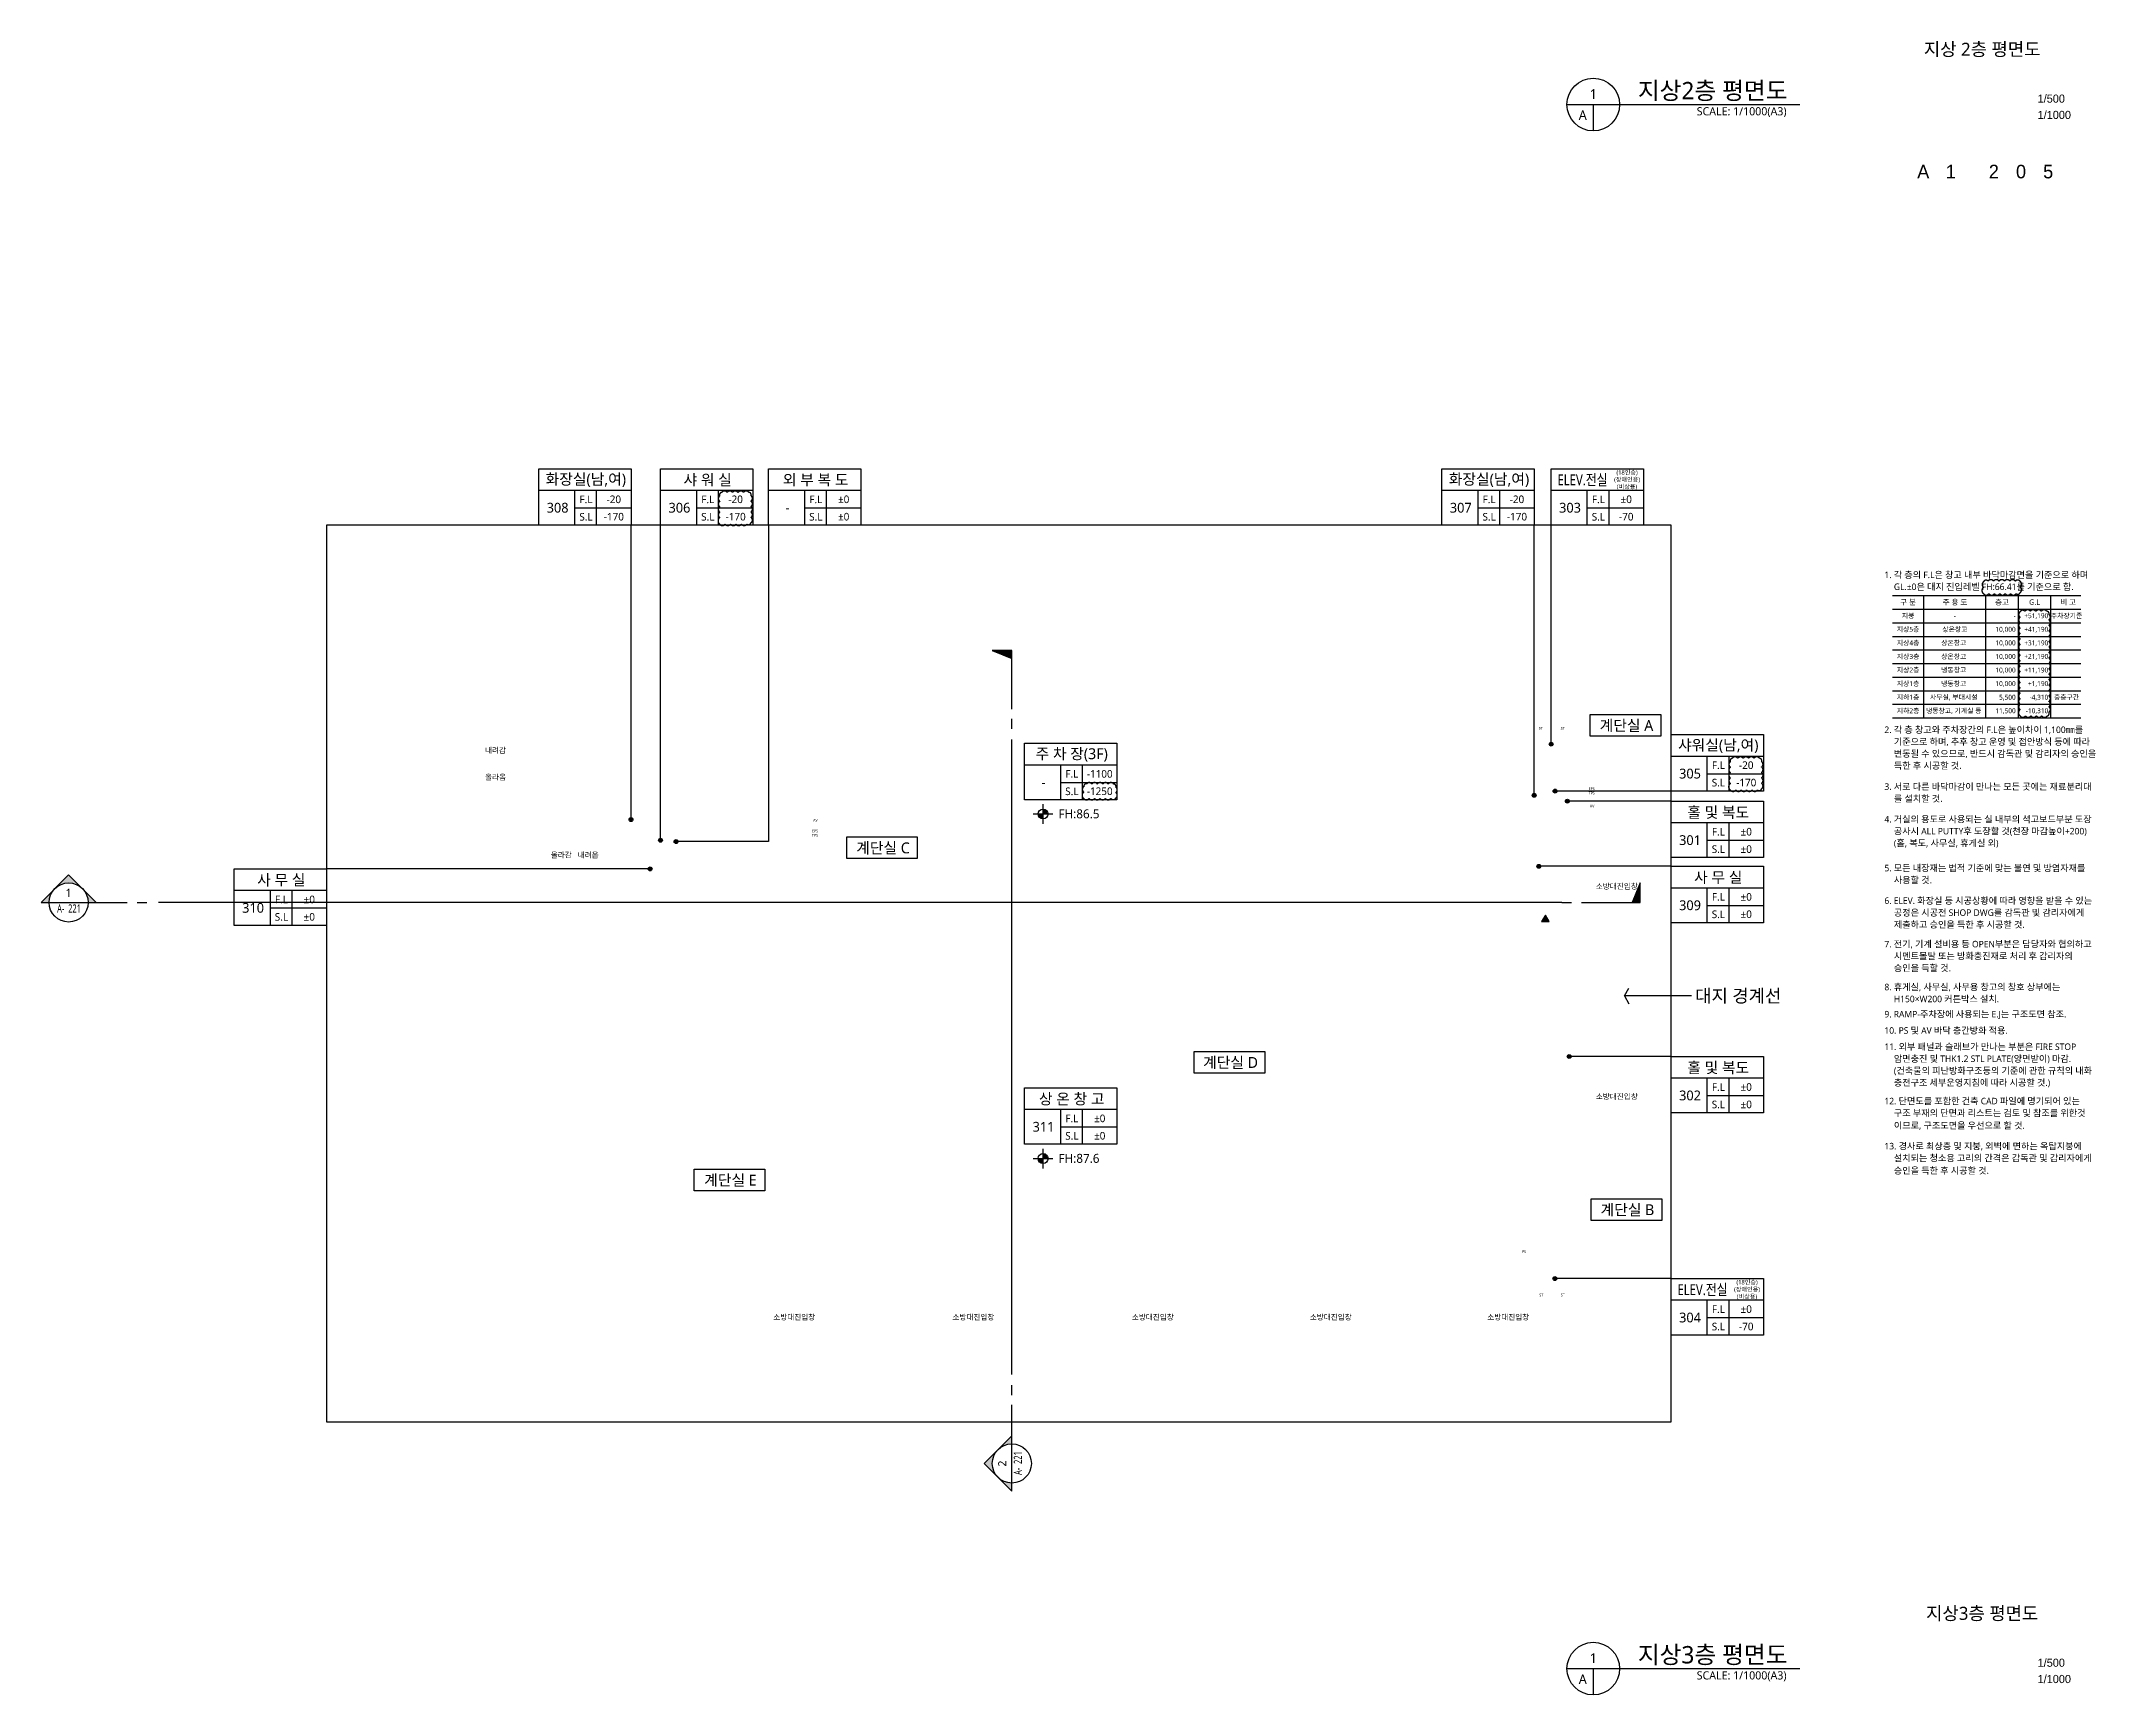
# Model space of a CAD drawing. Header units: millimetres. Extents: x 44005917 to 45882162, y -1242106 to 1898904.
# Drawn here: x 44064527 to 44442040, y -81334 to 223220 of the extents above; entities that cross this region are included whole.
import ezdxf
from ezdxf.enums import TextEntityAlignment as Align

# ---------------------------------------------------------------- set-up
doc = ezdxf.new("R2010")
doc.units = ezdxf.units.MM
doc.header["$LTSCALE"] = 1000
doc.header["$MEASUREMENT"] = 0
doc.linetypes.add('ACAD_ISO03W100', pattern=[30, 12, -18])
doc.layers.get('0').update_dxf_attribs({"linetype": 'CONTINUOUS'})
doc.layers.get('Defpoints').update_dxf_attribs({"color": 171, "linetype": 'CONTINUOUS'})
for name, color, linetype in [('LED', 7, 'CONTINUOUS'), ('SYM', 7, 'CONTINUOUS'), ('SYMBOL', 7, 'CONTINUOUS'), ('TEXT', 3, 'CONTINUOUS'), ('TEXT(MIN)', 7, 'CONTINUOUS'), ('TEXT(노트)', 7, 'CONTINUOUS'), ('TEXT(실명)', 3, 'CONTINUOUS'), ('TEXT-TITLE', 6, 'CONTINUOUS'), ('TEXT-기입', 6, 'CONTINUOUS'), ('TITLE', 7, 'CONTINUOUS')]:
    doc.layers.add(name, color=color, linetype=linetype)
doc.layers.add('VE변경사항적용-20220616', color=10, linetype='CONTINUOUS', plot=False)
doc.styles.add('CGS', font='cgse', dxfattribs={"bigfont": 'cgs'})
doc.styles.add('나눔바른고딕', font='NanumBarunGothic.ttf')

# ---------------------------------------------------------------- blocks, each defined once
blk = doc.blocks.new('A$C04b5f2bb')
at = {"layer": 'SYM', "ltscale": 10000}
h = blk.add_hatch(color=256, dxfattribs=at)
h.dxf.hatch_style = 1
h.paths.add_polyline_path([(2000, 0), (0, 0), (1000, 1732)])
blk.add_lwpolyline([(2000, 0), (0, 0), (1000, 1732), (2000, 0)], dxfattribs=at)
blk = doc.blocks.new('A$C31C7260E')
at = {"layer": 'TITLE'}
for points in [[(0, 0), (0, 4000), (13000, 4000), (13000, 0)], [(13000, 0), (0, 0)]]:
    blk.add_lwpolyline(points, dxfattribs=at)
blk = doc.blocks.new('A$C51E23882')
at = {"layer": 'TITLE'}
blk.add_lwpolyline([(8500, 0), (0, 0), (0, 5200), (8500, 5200)], close=True, dxfattribs=at)
for points in [[(8500, 3200), (0, 3200)], [(3300, 3200), (3300, 0)], [(5300, 3200), (5300, 0)], [(3300, 1600), (8500, 1600)]]:
    blk.add_lwpolyline(points, dxfattribs=at)
at = {"layer": 'TITLE', "style": '나눔바른고딕'}
for s, p in [('F.L', (4352, 2378)), ('S.L', (4352, 778))]:
    blk.add_text(s, height=700, dxfattribs=at).set_placement(p, align=Align.MIDDLE)
blk = doc.blocks.new('JKLFJSKLGDFG')
at = {"layer": 'LED'}
h = blk.add_hatch(color=256, dxfattribs=at)
h.dxf.hatch_style = 1
edge = h.paths.add_edge_path()
edge.add_arc((42679437, 93746), 360, 180, 540, ccw=False)
h = blk.add_hatch(color=256, dxfattribs=at)
h.dxf.hatch_style = 1
edge = h.paths.add_edge_path()
edge.add_arc((42676308, 84329), 360, 180, 540, ccw=False)
h = blk.add_hatch(color=256, dxfattribs=at)
h.dxf.hatch_style = 1
edge = h.paths.add_edge_path()
edge.add_arc((42680162, 85102), 360, 180, 540, ccw=False)
h = blk.add_hatch(color=256, dxfattribs=at)
h.dxf.hatch_style = 1
edge = h.paths.add_edge_path()
edge.add_arc((42682416, 83251), 360, 180, 540, ccw=False)
h = blk.add_hatch(color=256, dxfattribs=at)
h.dxf.hatch_style = 1
edge = h.paths.add_edge_path()
edge.add_arc((42509990, 79862), 360, 180, 540, ccw=False)
h = blk.add_hatch(color=256, dxfattribs=at)
h.dxf.hatch_style = 1
edge = h.paths.add_edge_path()
edge.add_arc((42515424, 76049), 360, 180, 540, ccw=False)
h = blk.add_hatch(color=256, dxfattribs=at)
h.dxf.hatch_style = 1
edge = h.paths.add_edge_path()
edge.add_arc((42518288, 75809), 360, 180, 540, ccw=False)
h = blk.add_hatch(color=256, dxfattribs=at)
h.dxf.hatch_style = 1
edge = h.paths.add_edge_path()
edge.add_arc((42513505, 70781), 360, 180, 540, ccw=False)
h = blk.add_hatch(color=256, dxfattribs=at)
h.dxf.hatch_style = 1
edge = h.paths.add_edge_path()
edge.add_arc((42677172, 71256), 360, 180, 540, ccw=False)
h = blk.add_hatch(color=256, dxfattribs=at)
h.dxf.hatch_style = 1
edge = h.paths.add_edge_path()
edge.add_arc((42682774, 36238), 360, 180, 540, ccw=False)
h = blk.add_hatch(color=256, dxfattribs=at)
h.dxf.hatch_style = 1
edge = h.paths.add_edge_path()
edge.add_arc((42680121, -4651), 360, 180, 540, ccw=False)
at = {"ltscale": 10000}
for points in [[(42509990, 79862), (42509990, 134057)], [(42515424, 76049), (42515424, 134057)], [(42535320, 134057), (42535320, 75809), (42518288, 75809)], [(42676308, 84329), (42676308, 134057)], [(42679431, 93659), (42679431, 134057)], [(42701529, 85102), (42680162, 85102)], [(42701529, 83251), (42682416, 83251)], [(42513505, 70781), (42453912, 70781)], [(42701529, 71256), (42677172, 71256)], [(42701529, 36238), (42682774, 36238)], [(42701529, -4651), (42680121, -4651)]]:
    blk.add_lwpolyline(points, dxfattribs=at)
at = {"layer": 'Defpoints', "ltscale": 10000}
blk.add_lwpolyline([(42453912, -31034), (42701529, -31034), (42701529, 134057), (42453912, 134057)], close=True, dxfattribs=at)
at = {"layer": 'LED'}
for centre in [(42679437, 93746), (42676308, 84329), (42680162, 85102), (42682416, 83251), (42509990, 79862), (42515424, 76049), (42518288, 75809), (42513505, 70781), (42677172, 71256), (42682774, 36238), (42680121, -4651)]:
    blk.add_circle(centre, 360, dxfattribs=at)
at = {"layer": 'VE변경사항적용-20220616', "linetype": 'ACAD_ISO03W100'}
for points in [[(42526323, 134263, 0.5205671), (42527323, 134263, 0.5205671), (42528323, 134263, 0.5205671), (42529323, 134263, 0.5205671), (42530323, 134263, 0.5205671), (42531323, 134263, 0.5205671), (42532092, 134495, 0.5205671), (42532092, 135495, 0.5205671), (42532092, 136495, 0.5205671), (42532092, 137495, 0.5205671), (42532092, 138495, 0.5205671), (42532092, 139495, 0.5205671), (42531692, 140095, 0.5205671), (42530692, 140095, 0.5205671), (42529692, 140095, 0.5205671), (42528692, 140095, 0.5205671), (42527692, 140095, 0.5205671), (42526692, 140095, 0.5205671), (42526323, 139463, 0.5205671), (42526323, 138463, 0.5205671), (42526323, 137463, 0.5205671), (42526323, 136463, 0.5205671), (42526323, 135463, 0.5205671)], [(42712428, 85308, 0.5205671), (42713428, 85308, 0.5205671), (42714428, 85308, 0.5205671), (42715428, 85308, 0.5205671), (42716428, 85308, 0.5205671), (42717428, 85308, 0.5205671), (42718197, 85539, 0.5205671), (42718197, 86539, 0.5205671), (42718197, 87539, 0.5205671), (42718197, 88539, 0.5205671), (42718197, 89539, 0.5205671), (42718197, 90539, 0.5205671), (42717797, 91139, 0.5205671), (42716797, 91139, 0.5205671), (42715797, 91139, 0.5205671), (42714797, 91139, 0.5205671), (42713797, 91139, 0.5205671), (42712797, 91139, 0.5205671), (42712428, 90508, 0.5205671), (42712428, 89508, 0.5205671), (42712428, 88508, 0.5205671), (42712428, 87508, 0.5205671), (42712428, 86508, 0.5205671)], [(42593351, 83759, 0.5205671), (42594351, 83759, 0.5205671), (42595351, 83759, 0.5205671), (42596351, 83759, 0.5205671), (42597351, 83759, 0.5205671), (42598351, 83759, 0.5205671), (42599282, 83828, 0.5205671), (42599282, 84828, 0.5205671), (42599282, 85828, 0.5205671), (42598863, 86409, 0.5205671), (42597863, 86409, 0.5205671), (42596863, 86409, 0.5205671), (42595863, 86409, 0.5205671), (42594863, 86409, 0.5205671), (42593863, 86409, 0.5205671), (42593351, 85921, 0.5205671), (42593351, 84921, 0.5205671)]]:
    blk.add_lwpolyline(points, format="xyb", close=True, dxfattribs=at)
at = {"xscale": 2, "yscale": 2, "zscale": 2}
for p in [(42492990, 134057), (42515424, 134057), (42535320, 134057), (42659308, 134057), (42679431, 134057), (42701529, 85102), (42582471, 83504), (42701529, 72851), (42436912, 60381), (42701529, 60856), (42701529, 25838), (42582471, 20065), (42701529, -15051)]:
    blk.add_blockref('A$C51E23882', p, dxfattribs=at)
for p in [(42686632, 95213), (42549707, 72675), (42613723, 33170), (42521621, 11512), (42686805, 6053)]:
    blk.add_blockref('A$C31C7260E', p)
at = {"layer": 'TEXT(MIN)', "style": '나눔바른고딕'}
for s, p in [('(18인승)', (42693412, 143376)), ('(장애인용)', (42693412, 142076)), ('(비상용)', (42693412, 140776)), ('(장애인용)', (42715510, -7032)), ('(18인승)', (42715510, -5732)), ('(비상용)', (42715510, -8332))]:
    blk.add_text(s, height=800, dxfattribs=at).set_placement(p, align=Align.CENTER)
at = {"layer": 'TEXT(실명)', "style": '나눔바른고딕'}
for s, p in [('화장실(남,여)', (42501665, 142446)), ('샤 워 실', (42524099, 142446)), ('외 부 복 도', (42543995, 142446)), ('화장실(남,여)', (42667983, 142446)), ('계단실 A', (42693307, 97201)), ('샤워실(남,여)', (42710204, 93490)), ('주 차 장(3F)', (42591146, 91892)), ('홀 및 복도', (42710204, 81239)), ('계단실 C', (42556382, 74663)), ('사 무 실', (42445588, 68769)), ('사 무 실', (42710204, 69244)), ('계단실 D', (42620398, 35158)), ('홀 및 복도', (42710204, 34226)), ('상 온 창 고', (42591146, 28453)), ('계단실 E', (42528296, 13500)), ('계단실 B', (42693480, 8041))]:
    blk.add_text(s, height=2000, dxfattribs=at).set_placement(p, align=Align.MIDDLE)
at = {"layer": 'TEXT(실명)', "style": '나눔바른고딕', "width": 0.8}
for p in [(42685210, 142446), (42707308, -6662)]:
    blk.add_text('ELEV.전실', height=2000, dxfattribs=at).set_placement(p, align=Align.MIDDLE)
at = {"layer": 'TEXT-기입', "style": '나눔바른고딕'}
for s, height, p in [('308', 1800, (42496472, 137284)), ('-170', 1400, (42506822, 135633)), ('-20', 1400, (42506822, 138833)), ('306', 1800, (42518906, 137284)), ('-170', 1400, (42529256, 135633)), ('-20', 1400, (42529256, 138833)), ('-', 1800, (42538802, 137284)), ('±0', 1400, (42549152, 138833)), ('±0', 1400, (42549152, 135633)), ('307', 1800, (42662790, 137284)), ('-170', 1400, (42673140, 135633)), ('-20', 1400, (42673140, 138833)), ('303', 1800, (42682913, 137284)), ('-70', 1400, (42693263, 135633)), ('±0', 1400, (42693263, 138833)), ('-1100', 1400, (42596303, 88280)), ('305', 1800, (42705011, 88329)), ('-170', 1400, (42715361, 86678)), ('-20', 1400, (42715361, 89878)), ('-', 1800, (42585953, 86731)), ('-1250', 1400, (42596303, 85080)), ('301', 1800, (42705011, 76078)), ('±0', 1400, (42715361, 77627)), ('±0', 1400, (42715361, 74427)), ('310', 1800, (42440395, 63608)), ('±0', 1400, (42450744, 65157)), ('309', 1800, (42705011, 64083)), ('±0', 1400, (42715361, 65632)), ('±0', 1400, (42450744, 61957)), ('±0', 1400, (42715361, 62432)), ('±0', 1400, (42715361, 30614)), ('302', 1800, (42705011, 29065)), ('±0', 1400, (42715361, 27414)), ('311', 1800, (42585953, 23292)), ('±0', 1400, (42596303, 24841)), ('±0', 1400, (42596303, 21641)), ('304', 1800, (42705011, -11824)), ('±0', 1400, (42715361, -10275)), ('-70', 1400, (42715361, -13475))]:
    blk.add_text(s, height=height, dxfattribs=at).set_placement(p, align=Align.MIDDLE)
blk = doc.blocks.new('level')
at = {"layer": 'SYMBOL'}
for p, q in [((-4320, 0), (4320, 0)), ((0, 4320), (0, -4320))]:
    blk.add_line(p, q, dxfattribs=at)
blk.add_circle((0, 0), 2160, dxfattribs=at)
for points in [[(-2160, 0), (0, 2160), (-2127, 381), (-376, 2126)], [(-2127, 381), (-376, 2126), (-2030, 748), (-738, 2029)], [(-2030, 748), (-738, 2029), (-1859, 1104), (-1089, 1863)], [(-1859, 1104), (-1089, 1863), (-1659, 1388), (-1386, 1658)], [(0, -2160), (2160, 0), (381, -2127), (2126, -376)], [(381, -2127), (2126, -376), (748, -2030), (2029, -738)], [(748, -2030), (2029, -738), (1104, -1859), (1863, -1089)], [(1104, -1859), (1863, -1089), (1388, -1659), (1658, -1386)]]:
    blk.add_solid(points, dxfattribs=at)
at = {"layer": 'SYMBOL', "linetype": 'Continuous'}
for points in [[(0, 2160), (-2160, 0), (0, 0)], [(2160, 0), (0, 0), (0, -2160)]]:
    blk.add_solid(points, dxfattribs=at)
blk = doc.blocks.new('sadnjfknkfggfhfgh')
at = {"layer": 'TEXT(MIN)'}
for points in [[(43152817, 1561090), (43187500, 1561090)], [(43158517, 1561090), (43158517, 1538590)], [(43169917, 1561090), (43169917, 1538590)], [(43175917, 1561090), (43175917, 1538590)], [(43181917, 1561090), (43181917, 1538590)], [(43152817, 1558590), (43187500, 1558590)], [(43152817, 1556090), (43187500, 1556090)], [(43152817, 1553590), (43187500, 1553590)], [(43152817, 1551090), (43187500, 1551090)], [(43152817, 1548590), (43187500, 1548590)], [(43152817, 1546090), (43187500, 1546090)], [(43152817, 1543590), (43187500, 1543590)], [(43152817, 1541090), (43187500, 1541090)], [(43152817, 1538590), (43187500, 1538590)]]:
    blk.add_lwpolyline(points, dxfattribs=at)
at = {"layer": 'VE변경사항적용-20220616', "linetype": 'ACAD_ISO03W100'}
for points in [[(43169553, 1561457, 0.5205671), (43170553, 1561457, 0.5205671), (43171553, 1561457, 0.5205671), (43172553, 1561457, 0.5205671), (43173553, 1561457, 0.5205671), (43174553, 1561457, 0.5205671), (43175553, 1561457, 0.5205671), (43176324, 1561686, 0.5205671), (43176324, 1562686, 0.5205671), (43176324, 1563686, 0.5205671), (43175411, 1563773, 0.5205671), (43174411, 1563773, 0.5205671), (43173411, 1563773, 0.5205671), (43172411, 1563773, 0.5205671), (43171411, 1563773, 0.5205671), (43170411, 1563773, 0.5205671), (43169553, 1563630, 0.5205671), (43169553, 1562630, 0.5205671)], [(43176283, 1538961, 0.5205671), (43177283, 1538961, 0.5205671), (43178283, 1538961, 0.5205671), (43179283, 1538961, 0.5205671), (43180283, 1538961, 0.5205671), (43181283, 1538961, 0.5205671), (43181611, 1539632, 0.5205671), (43181611, 1540632, 0.5205671), (43181611, 1541632, 0.5205671), (43181611, 1542632, 0.5205671), (43181611, 1543632, 0.5205671), (43181611, 1544632, 0.5205671), (43181611, 1545632, 0.5205671), (43181611, 1546632, 0.5205671), (43181611, 1547632, 0.5205671), (43181611, 1548632, 0.5205671), (43181611, 1549632, 0.5205671), (43181611, 1550632, 0.5205671), (43181611, 1551632, 0.5205671), (43181611, 1552632, 0.5205671), (43181611, 1553632, 0.5205671), (43181611, 1554632, 0.5205671), (43181611, 1555632, 0.5205671), (43181611, 1556632, 0.5205671), (43181611, 1557632, 0.5205671), (43181186, 1558208, 0.5205671), (43180186, 1558208, 0.5205671), (43179186, 1558208, 0.5205671), (43178186, 1558208, 0.5205671), (43177186, 1558208, 0.5205671), (43176283, 1558111, 0.5205671), (43176283, 1557111, 0.5205671), (43176283, 1556111, 0.5205671), (43176283, 1555111, 0.5205671), (43176283, 1554111, 0.5205671), (43176283, 1553111, 0.5205671), (43176283, 1552111, 0.5205671), (43176283, 1551111, 0.5205671), (43176283, 1550111, 0.5205671), (43176283, 1549111, 0.5205671), (43176283, 1548111, 0.5205671), (43176283, 1547111, 0.5205671), (43176283, 1546111, 0.5205671), (43176283, 1545111, 0.5205671), (43176283, 1544111, 0.5205671), (43176283, 1543111, 0.5205671), (43176283, 1542111, 0.5205671), (43176283, 1541111, 0.5205671), (43176283, 1540111, 0.5205671)]]:
    blk.add_lwpolyline(points, format="xyb", close=True, dxfattribs=at)
at = {"layer": 'TEXT(MIN)', "style": '나눔바른고딕'}
for s, p in [('1. 각 층의 F.L은 창고 내부 바닥마감면을 기준으로 하며', (43151304, 1564928)), ('GL.±0은 대지 진입레벨 FH:66.41를 기준으로 함.', (43153044, 1562728)), ('2. 각 층 창고와 주차장간의 F.L은 높이차이 1,100㎜를', (43151304, 1536398)), ('기준으로 하며, 추후 창고 운영 및 접안방식 등에 따라', (43153044, 1534198)), ('변동될 수 있으므로, 반드시 감독관 및 감리자의 승인을', (43153044, 1531998)), ('득한 후 시공할 것.', (43153044, 1529798)), ('3. 서로 다른 바닥마감이 만나는 모든 곳에는 재료분리대', (43151304, 1525928)), ('를 설치할 것.', (43153044, 1523728)), ('4. 거실의 용도로 사용되는 실 내부의 석고보드부분 도장', (43151304, 1519928)), ('공사시 ALL PUTTY후 도장할 것(천장 마감높이+200)', (43153044, 1517728)), ('(홀, 복도, 사무실, 휴게실 외)', (43153044, 1515528)), ('5. 모든 내장재는 법적 기준에 맞는 불연 및 방염자재를', (43151304, 1510928)), ('사용할 것.', (43153044, 1508728)), ('6. ELEV. 화장실 등 시공상황에 따라 영향을 받을 수 있는', (43151304, 1504928)), ('공정은 시공전 SHOP DWG를 감독관 및 감리자에게', (43153044, 1502728)), ('제출하고 승인을 득한 후 시공할 것.', (43153044, 1500528)), ('7. 전기, 기계 설비용 등 OPEN부분은 담당자와 협의하고', (43151304, 1496928)), ('시멘트몰탈 또는 방화충진재로 처리 후 감리자의', (43153044, 1494728)), ('승인을 득할 것.', (43153044, 1492528)), ('8. 휴게실, 사무실, 사무용 창고의 창호 상부에는', (43151304, 1489028)), ('H150×W200 커튼박스 설치.', (43153044, 1486828)), ('9. RAMP-주차장에 사용되는 E.J는 구조도면 참조.', (43151304, 1484028)), ('10. PS 및 AV 바닥 층간방화 적용.', (43151304, 1481028)), ('11. 외부 패널과 슬래브가 만나는 부분은 FIRE STOP', (43151304, 1478028)), ('암면충진 및 THK1.2 STL PLATE(양면받이) 마감.', (43153044, 1475828)), ('(건축물의 피난방화구조등의 기준에 관한 규칙의 내화', (43153044, 1473628)), ('12. 단면도를 포함한 건축 CAD 파일에 명기되어 있는', (43151304, 1468028)), ('충전구조 세부운영지침에 따라 시공할 것.)', (43153044, 1471428)), ('구조 부재의 단면과 리스트는 검토 및 참조를 위한것', (43153044, 1465828)), ('이므로, 구조도면을 우선으로 할 것.', (43153044, 1463528)), ('13. 경사로 최상층 및 지붕, 외벽에 면하는 옥탑지붕에', (43151304, 1459728)), ('설치되는 청소용 고리의 간격은 감독관 및 감리자에게', (43153044, 1457528)), ('승인을 득한 후 시공할 것.', (43153044, 1455228))]:
    blk.add_text(s, height=1200, dxfattribs=at).set_placement(p, align=Align.MIDDLE_LEFT)
for s, height, p in [('구 분', 1000, (43155666, 1559896)), ('주 용 도', 1000, (43164299, 1559896)), ('층고', 1000, (43172962, 1559896)), ('G.L', 1000, (43178962, 1559896)), ('비 고', 1000, (43185143, 1559896)), ('지상5층', 900, (43155666, 1554896)), ('지붕', 900, (43155666, 1557396)), ('상온창고', 900, (43164289, 1554896)), ('-', 900, (43164289, 1557396)), ('주차장기준', 900, (43184845, 1557396)), ('지상4층', 900, (43155666, 1552396)), ('상온창고', 900, (43164070, 1552396)), ('지상3층', 900, (43155666, 1549896)), ('지상2층', 900, (43155666, 1547396)), ('상온창고', 900, (43164070, 1549896)), ('냉동창고', 900, (43164070, 1547396)), ('지상1층', 900, (43155666, 1544896)), ('냉동창고', 900, (43164070, 1544896)), ('지하1층', 900, (43155666, 1542396)), ('지하2층', 900, (43155666, 1539896)), ('냉동창고, 기계실 등', 900, (43164070, 1539896)), ('사무실, 부대시설', 900, (43164070, 1542396)), ('중층구간', 900, (43184845, 1542396))]:
    blk.add_text(s, height=height, dxfattribs=at).set_placement(p, align=Align.MIDDLE_CENTER)
for s, p in [('10,000', (43175487, 1554896)), ('-', (43175487, 1557396)), ('+51,190', (43181487, 1557396)), ('+41,190', (43181487, 1554896)), ('10,000', (43175487, 1552396)), ('+31,190', (43181487, 1552396)), ('10,000', (43175487, 1549896)), ('10,000', (43175487, 1547396)), ('+21,190', (43181487, 1549896)), ('+11,190', (43181487, 1547396)), ('10,000', (43175487, 1544896)), ('+1,190', (43181487, 1544896)), ('11,500', (43175487, 1539896)), ('5,500', (43175487, 1542396)), ('-10,310', (43181487, 1539896)), ('-4,310', (43181487, 1542396))]:
    blk.add_text(s, height=900, dxfattribs=at).set_placement(p, align=Align.MIDDLE_RIGHT)
blk = doc.blocks.new('A$C1A302DD2')
at = {"layer": 'SYM'}
h = blk.add_hatch(color=256, dxfattribs=at)
h.paths.add_polyline_path([(707, 1207), (354, 854, -0.414214), (1061, 854)])
h.paths.add_polyline_path([(354, 854), (0, 500), (207, 500, -0.198912)])
h.paths.add_polyline_path([(1061, 854, -0.198912), (1207, 500), (1414, 500)])
for p, q in [((0, 500), (707, 1207)), ((1414, 500), (707, 1207)), ((0, 500), (207, 500)), ((207, 500), (1207, 500)), ((1207, 500), (2207, 500)), ((2457, 500), (2707, 500))]:
    blk.add_line(p, q, dxfattribs=at)
blk.add_circle((707, 500), 500, dxfattribs=at)
blk = doc.blocks.new('A$C1AFB1B41')
at = {"layer": 'SYM'}
blk.add_hatch(color=256, dxfattribs=at).paths.add_polyline_path([(2000, 500), (1800, 0), (2000, 0)])
for p, q in [((0, 0), (250, 0)), ((500, 0), (2000, 0)), ((2000, 500), (1800, 0)), ((2000, 0), (2000, 500))]:
    blk.add_line(p, q, dxfattribs=at)
blk = doc.blocks.new('A$C3F972117')
at = {"layer": 'Defpoints'}
blk.add_lwpolyline([(5091, -80041), (5091, 36844)], dxfattribs=at)
at = {"layer": 'SYM', "xscale": 7.200000000000009, "yscale": 7.200000000000009, "zscale": 7.200000000000009, "rotation": 90}
for name, p in [('A$C1AFB1B41', (5091, 38844)), ('A$C1A302DD2', (8691, -101532))]:
    blk.add_blockref(name, p, dxfattribs=at)
at = {"layer": 'TEXT', "style": '나눔바른고딕'}
blk.add_text('2', height=1500, rotation=90, dxfattribs=at).set_placement((4078, -97024))
at = {"layer": 'TEXT', "style": '나눔바른고딕', "width": 0.7}
for s, p in [('221', (6954, -96529)), ('A-', (6949, -98556))]:
    blk.add_text(s, height=1500, rotation=90, dxfattribs=at).set_placement(p)
blk = doc.blocks.new('A$C026E477C')
at = {"layer": 'Defpoints'}
blk.add_line((291249, 87230), (32833, 87230), dxfattribs=at)
at = {"layer": 'SYM', "xscale": 7.199999999999998, "yscale": 7.199999999999998, "zscale": 7.199999999999998}
for name, p in [('A$C1A302DD2', (11187, 83630)), ('A$C1AFB1B41', (291249, 87230))]:
    blk.add_blockref(name, p, dxfattribs=at)
at = {"layer": 'TEXT', "style": '나눔바른고딕', "width": 0.7}
for s, p in [('A-', (14163, 85373)), ('221', (16190, 85368))]:
    blk.add_text(s, height=1500, dxfattribs=at).set_placement(p)
at = {"layer": 'TEXT', "style": '나눔바른고딕'}
blk.add_text('1', height=1500, dxfattribs=at).set_placement((15695, 88243))
blk = doc.blocks.new('sdnfjkndfkjgfgfgh')
at = {"layer": 'TEXT(MIN)', "style": '나눔바른고딕'}
for p in [(43098165, 355570, 0), (43098165, 316854, 0), (42946680, 276245, 0), (42979682, 276245, 0), (43012721, 276245, 0), (43045489, 276245, 0), (43078167, 276245, 0)]:
    blk.add_text('소방대진입창', height=1000, dxfattribs=at).set_placement(p, align=Align.MIDDLE_LEFT)
blk = doc.blocks.new('SJDNKGJNFKDGDFGDFG')
at = {"layer": 'TEXT(MIN)', "style": '나눔바른고딕'}
for s, p in [('내려감', (36436565, -513190)), ('올라옴', (36436565, -518140)), ('올라감', (36448666, -532461)), ('내려옴', (36453616, -532461))]:
    blk.add_text(s, height=1000, dxfattribs=at).set_placement(p, align=Align.MIDDLE_LEFT)

msp = doc.modelspace()

# ---------------------------------------------------------------- linework, layer by layer
at = {"layer": 'LED'}
for points in [[(44356114.7, 47383.3), (44356937.5, 48808.5)], [(44368489.6, 47383.3), (44356114.7, 47383.3), (44356937.5, 45958.1)]]:
    msp.add_lwpolyline(points, dxfattribs=at)
at = {"layer": 'SYM'}
for p, q in [((44345538.4, 211514.6), (44388397.5, 211514.6)), ((44350386.9, 211514.6), (44350386.9, 206666.1)), ((44345538.4, -76485.4), (44388397.5, -76485.4)), ((44350386.9, -76485.4), (44350386.9, -81333.9))]:
    msp.add_line(p, q, dxfattribs=at)
for centre in [(44350386.9, 211514.6), (44350386.9, -76485.4)]:
    msp.add_circle(centre, 4848.5, dxfattribs=at)

# ---------------------------------------------------------------- block references
for name, p in [('SJDNKGJNFKDGDFGDFG', (7709735.9, 605806)), ('JKLFJSKLGDFG', (1663190.1, 0)), ('sadnjfknkfggfhfgh', (1252690.1, -1440000)), ('A$C3F972117', (44238217.3, 57738.1)), ('A$C026E477C', (44053339.9, -22632.2)), ('sdnfjkndfkjgfgfgh', (1252690.1, -288000))]:
    msp.add_blockref(name, p)
at = {"ltscale": 10000, "xscale": -0.7, "yscale": 0.7, "zscale": 0.7, "rotation": 240.0000000000409}
msp.add_blockref('A$C04b5f2bb', (44340876.2, 61072.8), dxfattribs=at)
at = {"layer": 'SYMBOL', "xscale": 0.420096875048906, "yscale": 0.420096875048906, "zscale": 0.420096875048906, "rotation": 90}
for p in [(44249066.7, 80886.8), (44249066.7, 17447.8)]:
    msp.add_blockref('level', p, dxfattribs=at)

# ---------------------------------------------------------------- texts
at = {"layer": 'SYMBOL', "style": '나눔바른고딕'}
for s, p in [('FH:86.5', (44251902.4, 80090.6)), ('FH:87.6', (44251902.4, 16651.6))]:
    msp.add_text(s, height=1650, dxfattribs=at).set_placement(p)
at = {"layer": 'TEXT', "style": '나눔바른고딕'}
for s, p in [('지상2층 평면도', (44358586.8, 212484.3)), ('지상3층 평면도', (44358586.8, -75515.7))]:
    msp.add_text(s, height=3200, dxfattribs=at).set_placement(p)
for s, p in [('1', (44350386.9, 213454)), ('A', (44348447.5, 209575.2)), ('1', (44350386.9, -74546)), ('A', (44348447.5, -78424.8))]:
    msp.add_text(s, height=1800, dxfattribs=at).set_placement(p, align=Align.MIDDLE)
for p in [(44385980, 211029.8), (44385980, -76970.2)]:
    msp.add_text('SCALE: 1/1000(A3)', height=1500, dxfattribs=at).set_placement(p, align=Align.TOP_RIGHT)
at = {"layer": 'TEXT(MIN)', "style": '나눔바른고딕'}
for s, p in [('ST', (44340701.4, 96655.1)), ('ST', (44344734.1, 96655.1)), ('TPS', (44350085.7, 84751.3)), ('EPS', (44350085.7, 85551.3)), ('AV', (44207131.1, 79725.1)), ('AV', (44350164.1, 82343.2)), ('TPS', (44207052.7, 76966.4)), ('EPS', (44207052.7, 77766.4)), ('PS', (44337619.2, 293.4)), ('ST', (44340816.2, -7693.7)), ('ST', (44344747.1, -7693.7))]:
    msp.add_text(s, height=500, dxfattribs=at).set_placement(p, align=Align.MIDDLE_CENTER)
at = {"layer": 'TEXT(노트)', "style": '나눔바른고딕'}
msp.add_text('대지 경계선', height=2400, dxfattribs=at).set_placement((44369139.5, 46202))
at = {"layer": 'TEXT-TITLE', "style": '나눔바른고딕'}
for s, p in [('지상 2층 평면도', (44421997.5, 220505.8)), ('지상3층 평면도', (44421997.5, -67494.2))]:
    msp.add_text(s, height=2400, dxfattribs=at).set_placement(p, align=Align.CENTER)
at = {"layer": 'TEXT-기입', "style": 'CGS'}
for s, p in [('1/500', (44432215.4, 211410.9)), ('1/1000', (44432215.4, 208410.9)), ('1/500', (44432215.4, -76589.1)), ('1/1000', (44432215.4, -79589.1))]:
    msp.add_text(s, height=1500, dxfattribs=at).set_placement(p, align=Align.BOTTOM_LEFT)
for s, p in [('A', (44411152.3, 199179.5)), ('1', (44416215.1, 199179.5)), ('2', (44424152.3, 199179.5)), ('0', (44429152.3, 199179.5)), ('5', (44434152.3, 199179.5))]:
    msp.add_text(s, height=2500, dxfattribs=at).set_placement(p, align=Align.MIDDLE_CENTER)

doc.saveas('drawing.dxf')
